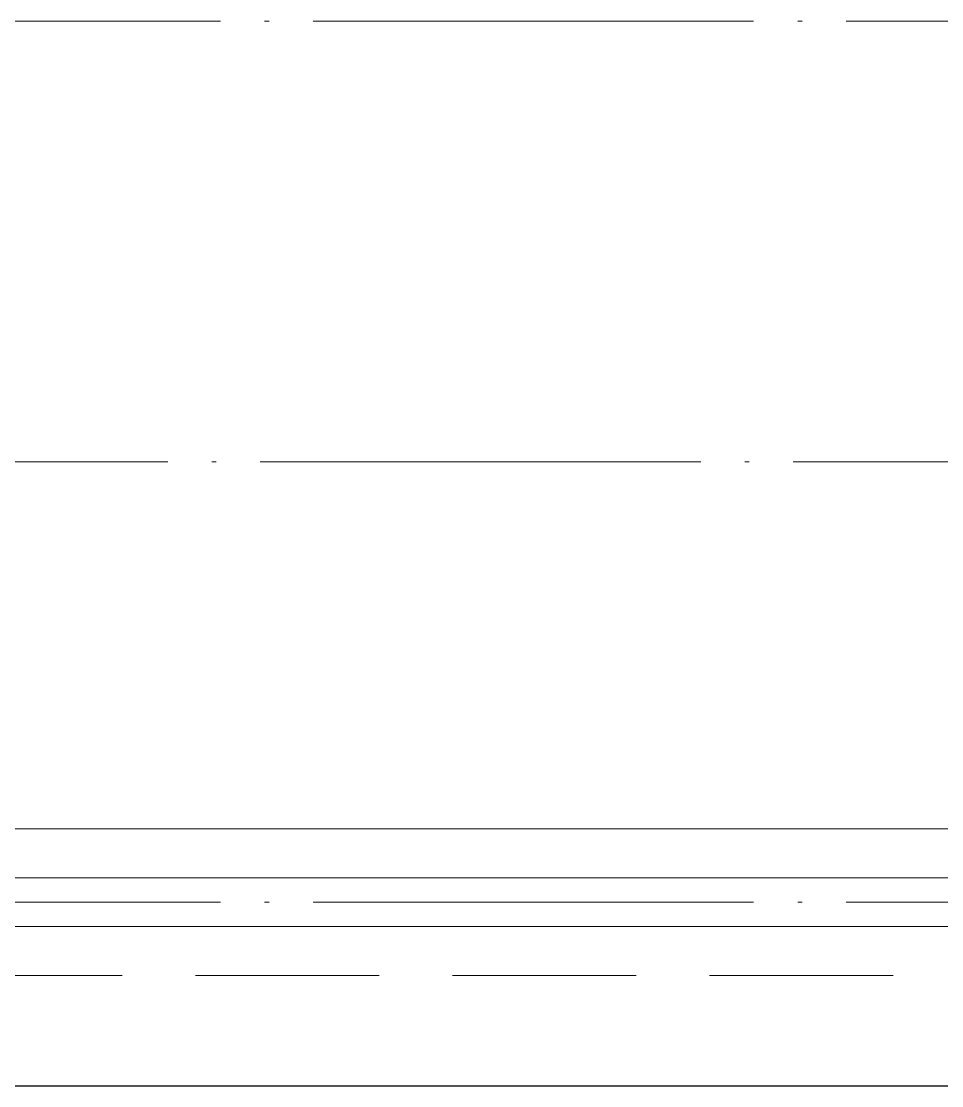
# Model space of a CAD drawing. Extents: x 27938 to 983267, y -209821 to 1628073.
# Drawn here: x 687279 to 688533, y 441782 to 443232 of the extents above; entities that cross this region are included whole.
import ezdxf

# ---------------------------------------------------------------- set-up
doc = ezdxf.new("R2010")
doc.units = 0
doc.header["$LTSCALE"] = 1000
doc.header["$MEASUREMENT"] = 0
doc.linetypes.add('DASH', pattern=[0.35, 0.25, -0.1])
doc.linetypes.add('DOTE', pattern=[2.42, 2, -0.2, 0.02, -0.2])
doc.layers.add('3.5方案汇报，与郭总、侯月琴确定户型_t8$0$2020.03.04 -1安徽标准化洋房户型(UA）_t8_t8$0$看线', color=154, linetype='Continuous')
doc.layers.add('看线', color=251, linetype='Continuous')
for name, color, linetype, lineweight in [('DOTE', 19, 'DOTE', 9), ('平面-栏杆', 135, 'Continuous', 15), ('平面-看线', 45, 'Continuous', 15)]:
    doc.layers.add(name, color=color, linetype=linetype, lineweight=lineweight)

# ---------------------------------------------------------------- blocks, each defined once
blk = doc.blocks.new('GFDGDGRDGRDG')
at = {"layer": 'DOTE', "linetype": 'DOTE', "ltscale": 0.3}
for p, q in [((573593.7, 363758.3), (626393.7, 363758.3)), ((626393.7, 363158.3), (573593.7, 363158.3)), ((573593.7, 362558.3), (626393.7, 362558.3))]:
    blk.add_line(p, q, dxfattribs=at)

msp = doc.modelspace()

# ---------------------------------------------------------------- linework, layer by layer
at = {"layer": '平面-栏杆'}
for points in [[(690566.6, 442065.4), (686066.6, 442065.4)], [(690566.6, 441998.8), (686066.6, 441998.8)]]:
    msp.add_lwpolyline(points, dxfattribs=at)
at = {"layer": '平面-看线'}
msp.add_lwpolyline([(690566.6, 442132.1), (686066.6, 442132.1)], dxfattribs=at)
at = {"layer": '平面-看线', "linetype": 'DASH'}
msp.add_lwpolyline([(690566.6, 441932.1), (686066.6, 441932.1)], dxfattribs=at)
at = {"layer": '看线', "color": 202, "ltscale": 0.5}
msp.add_lwpolyline([(686066.6, 441782.1), (690566.6, 441782.1)], dxfattribs=at)

# ---------------------------------------------------------------- block references
at = {"layer": '3.5方案汇报，与郭总、侯月琴确定户型_t8$0$2020.03.04 -1安徽标准化洋房户型(UA）_t8_t8$0$看线', "ltscale": 10}
msp.add_blockref('GFDGDGRDGRDG', (106822.9, 79473.8), dxfattribs=at)

doc.saveas('drawing.dxf')
